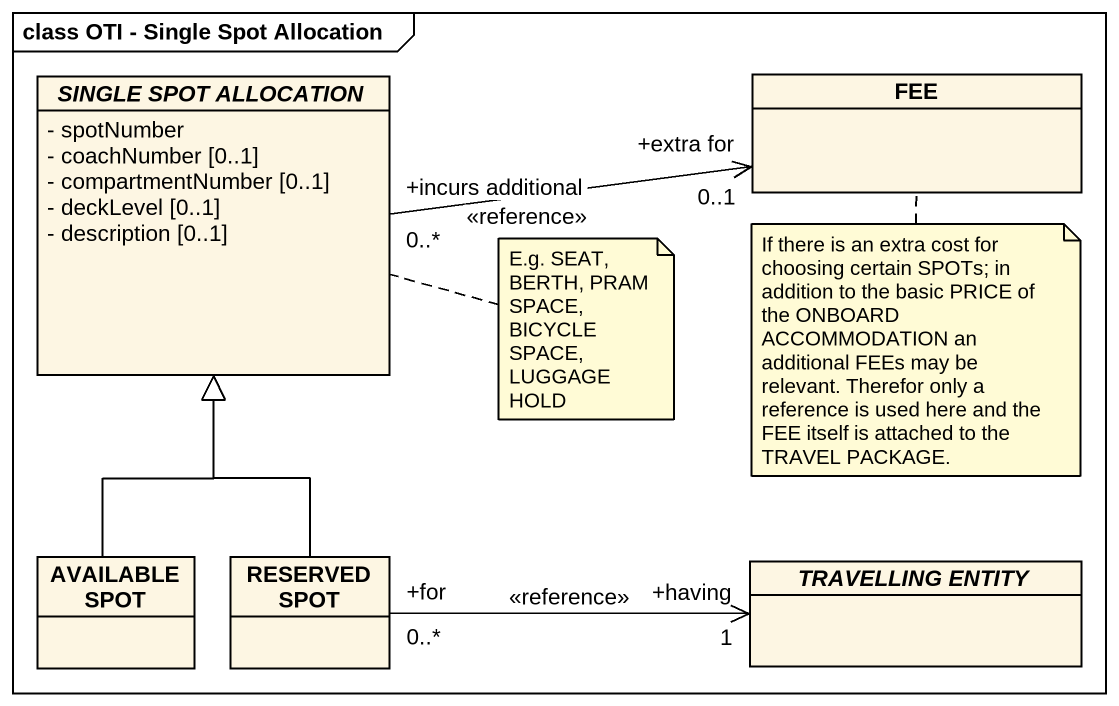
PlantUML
@startuml
mainframe class OTI - Single Spot Allocation
hide circle
hide empty members
skinparam classAttributeIconSize 0
abstract class "SINGLE SPOT ALLOCATION" as SINGLE_SPOT_ALLOCATION {
  - spotNumber
  - coachNumber [0..1]
  - compartmentNumber [0..1]
  - deckLevel [0..1]
  - description [0..1]
}
class FEE
class "AVAILABLE SPOT" as AVAILABLE_SPOT
class "RESERVED SPOT" as RESERVED_SPOT
abstract class "TRAVELLING ENTITY" as TRAVELLING_ENTITY
FEE "+extra for\n0..1" <-left- "+incurs additional\n0..*" SINGLE_SPOT_ALLOCATION : <<reference>>
AVAILABLE_SPOT -up-|> SINGLE_SPOT_ALLOCATION
RESERVED_SPOT -up-|> SINGLE_SPOT_ALLOCATION
TRAVELLING_ENTITY "+having\n1" <-left- "+for\n0..*" RESERVED_SPOT : <<reference>>
note right of SINGLE_SPOT_ALLOCATION : E.g. SEAT, BERTH, PRAM SPACE, BICYCLE SPACE, LUGGAGE HOLD
note bottom of FEE : If there is an extra cost for choosing certain SPOTs; in addition to the basic PRICE of the ONBOARD ACCOMMODATION an additional FEEs may be relevant. Therefor only a reference is used here and the FEE itself is attached to the TRAVEL PACKAGE.
@enduml
